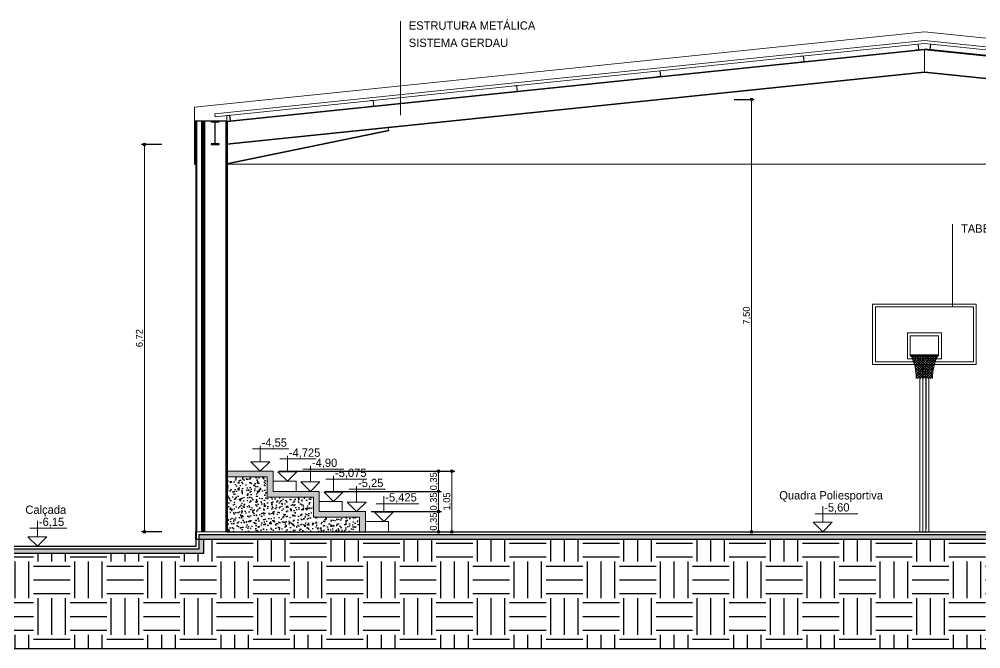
# Model space of a CAD drawing. Header units: millimetres. Extents: x 3006 to 6000, y 1661 to 3774.
# Drawn here: x 3899.29 to 3915.96, y 1800.54 to 1811.46 of the extents above; entities that cross this region are included whole.
import ezdxf

# ---------------------------------------------------------------- set-up
doc = ezdxf.new("R2010")
doc.units = ezdxf.units.MM
doc.header["$LTSCALE"] = 10
for name, color, linetype, lineweight in [('.10', 200, 'Continuous', 9), ('.10 ultra fina', 240, 'Continuous', 5), ('.15', 150, 'Continuous', 15), ('.20', 130, 'Continuous', 20), ('.25', 70, 'Continuous', 25), ('.40', 20, 'Continuous', 40), ('COTAS', 230, 'Continuous', 15), ('MARCAÇÕES', 230, 'Continuous', 15)]:
    doc.layers.add(name, color=color, linetype=linetype, lineweight=lineweight)
for name, color, linetype in [('.20 hachura', 185, 'Continuous'), ('ARQ-PIS', 11, 'Continuous'), ('ARQ-STR-CON', 7, 'Continuous'), ('ARQ-STR-MET', 3, 'Continuous'), ('ARQ-STR-MET-VIS', 153, 'Continuous'), ('Escrita', 34, 'Continuous')]:
    doc.layers.add(name, color=color, linetype=linetype)
doc.layers.add('Verde', color=7, linetype='Continuous', true_color=0x136734)
doc.styles.add('Texto Wilian', font='himalaya.ttf')
doc.dimstyles.new('Cota 1-75 Exter WMJ', dxfattribs={"dimtxt": 0.12, "dimasz": 0.05, "dimexe": 0.05, "dimexo": 0.1, "dimgap": 0.002, "dimtad": 1, "dimzin": 1, "dimtxsty": 'Texto Wilian', "dimblk": 'BOXFILLED', "dimcen": 2.5, "dimclrd": 230, "dimclre": 230, "dimclrt": 104, "dimazin": 0, "dimtfac": 1, "dimtix": 1, "dimtmove": 0, "dimatfit": 3, "dimfxl": 0.3, "dimfxlon": 1, "dimlwd": 20, "dimarcsym": 1})

# ---------------------------------------------------------------- blocks, each defined once
blk = doc.blocks.new('W410X46')
at = {"layer": 'ARQ-STR-MET'}
for p, q in [((0.0112, 0.07), (0, 0.07)), ((0, 0.07), (0, -0.07)), ((0.0112, 0.0035), (0.0112, 0.07)), ((0.3918, 0.0035), (0.0112, 0.0035)), ((0.403, 0.07), (0.3918, 0.07)), ((0.3918, 0.07), (0.3918, 0.0035)), ((0.403, -0.07), (0.403, 0.07)), ((0, -0.07), (0.0112, -0.07)), ((0.0112, -0.07), (0.0112, -0.0035)), ((0.0112, -0.0035), (0.3918, -0.0035)), ((0.3918, -0.0035), (0.3918, -0.07)), ((0.3918, -0.07), (0.403, -0.07))]:
    blk.add_line(p, q, dxfattribs=at)
blk = doc.blocks.new('_BoxFilled')
at = {"color": 0, "linetype": 'ByBlock', "lineweight": -2}
blk.add_line((-0.5, 0), (-1, 0), dxfattribs=at)
at = {"color": 0, "linetype": 'ByBlock'}
blk.add_solid([(-0.5, 0.5), (0.5, 0.5), (-0.5, -0.5), (0.5, -0.5)], dxfattribs=at)
blk = doc.blocks.new('*D503')
at = {"layer": 'COTAS', "color": 230, "lineweight": -2, "transparency": 16777216}
for p, q in [((3901.759, 1809.284), (3901.409, 1809.284)), ((3901.759, 1802.567), (3901.409, 1802.567))]:
    blk.add_line(p, q, dxfattribs=at)
at = {"layer": 'COTAS', "color": 230, "linetype": 'Continuous', "lineweight": 20, "transparency": 16777216}
blk.add_line((3901.459, 1809.234), (3901.459, 1802.617), dxfattribs=at)
at = {"layer": 'Defpoints', "color": 0, "transparency": 16777216}
for p in [(3903.744, 1809.284), (3901.459, 1802.567), (3902.004, 1802.567)]:
    blk.add_point(p, dxfattribs=at)
at = {"layer": 'COTAS', "color": 230, "lineweight": 20, "transparency": 16777216, "xscale": 0.05, "yscale": 0.05, "zscale": 0.05}
for p, rotation in [((3901.459, 1809.284), 90), ((3901.459, 1802.567), 270)]:
    blk.add_blockref('_BoxFilled', p, dxfattribs=dict(at, rotation=rotation))
at = {"layer": 'COTAS', "color": 104, "transparency": 16777216, "insert": (3901.382, 1805.925), "char_height": 0.12, "attachment_point": 5, "rotation": 90, "style": 'Texto Wilian'}
blk.add_mtext('6,72', dxfattribs=at)
blk = doc.blocks.new('*D518')
at = {"layer": 'COTAS', "color": 230, "lineweight": -2, "transparency": 16777216}
for p, q in [((3911.685, 1810.067), (3912.035, 1810.067)), ((3911.685, 1802.567), (3912.035, 1802.567))]:
    blk.add_line(p, q, dxfattribs=at)
at = {"layer": 'COTAS', "color": 230, "linetype": 'Continuous', "lineweight": 20, "transparency": 16777216}
blk.add_line((3911.985, 1802.617), (3911.985, 1810.017), dxfattribs=at)
at = {"layer": 'Defpoints', "color": 0, "transparency": 16777216}
for p in [(3910.485, 1810.067), (3911.985, 1810.067), (3910.485, 1802.567)]:
    blk.add_point(p, dxfattribs=at)
at = {"layer": 'COTAS', "color": 230, "lineweight": 20, "transparency": 16777216, "xscale": 0.05, "yscale": 0.05, "zscale": 0.05}
for p, rotation in [((3911.985, 1810.067), 90), ((3911.985, 1802.567), 270)]:
    blk.add_blockref('_BoxFilled', p, dxfattribs=dict(at, rotation=rotation))
at = {"layer": 'COTAS', "color": 104, "transparency": 16777216, "insert": (3911.908, 1806.317), "char_height": 0.12, "attachment_point": 5, "rotation": 90, "style": 'Texto Wilian'}
blk.add_mtext('7,50', dxfattribs=at)
blk = doc.blocks.new('*D521')
at = {"layer": 'COTAS', "color": 230, "lineweight": -2, "ltscale": 10, "transparency": 16777216}
for p, q in [((3905.39, 1802.917), (3906.61, 1802.917)), ((3905.39, 1802.567), (3906.61, 1802.567))]:
    blk.add_line(p, q, dxfattribs=at)
at = {"layer": 'COTAS', "color": 230, "lineweight": 20, "ltscale": 10, "transparency": 16777216}
blk.add_line((3906.56, 1802.617), (3906.56, 1802.867), dxfattribs=at)
at = {"layer": 'Defpoints', "color": 0, "ltscale": 10, "transparency": 16777216}
for p in [(3905.29, 1802.917), (3906.56, 1802.917), (3905.29, 1802.567)]:
    blk.add_point(p, dxfattribs=at)
at = {"layer": 'COTAS', "color": 230, "lineweight": 20, "ltscale": 10, "transparency": 16777216, "xscale": 0.05, "yscale": 0.05, "zscale": 0.05}
for p, rotation in [((3906.56, 1802.917), 90), ((3906.56, 1802.567), 270)]:
    blk.add_blockref('_BoxFilled', p, dxfattribs=dict(at, rotation=rotation))
at = {"layer": 'COTAS', "color": 104, "ltscale": 10, "transparency": 16777216, "insert": (3906.483, 1802.742), "char_height": 0.12, "attachment_point": 5, "rotation": 90, "style": 'Texto Wilian'}
blk.add_mtext('0,35', dxfattribs=at)
blk = doc.blocks.new('*D522')
at = {"layer": 'COTAS', "color": 230, "lineweight": -2, "ltscale": 10, "transparency": 16777216}
for p, q in [((3904.59, 1803.267), (3906.61, 1803.267)), ((3905.39, 1802.917), (3906.61, 1802.917))]:
    blk.add_line(p, q, dxfattribs=at)
at = {"layer": 'COTAS', "color": 230, "lineweight": 20, "ltscale": 10, "transparency": 16777216}
blk.add_line((3906.56, 1802.967), (3906.56, 1803.217), dxfattribs=at)
at = {"layer": 'Defpoints', "color": 0, "ltscale": 10, "transparency": 16777216}
for p in [(3904.49, 1803.267), (3906.56, 1803.267), (3905.29, 1802.917)]:
    blk.add_point(p, dxfattribs=at)
at = {"layer": 'COTAS', "color": 230, "lineweight": 20, "ltscale": 10, "transparency": 16777216, "xscale": 0.05, "yscale": 0.05, "zscale": 0.05}
for p, rotation in [((3906.56, 1803.267), 90), ((3906.56, 1802.917), 270)]:
    blk.add_blockref('_BoxFilled', p, dxfattribs=dict(at, rotation=rotation))
at = {"layer": 'COTAS', "color": 104, "ltscale": 10, "transparency": 16777216, "insert": (3906.483, 1803.092), "char_height": 0.12, "attachment_point": 5, "rotation": 90, "style": 'Texto Wilian'}
blk.add_mtext('0,35', dxfattribs=at)
blk = doc.blocks.new('*D523')
at = {"layer": 'COTAS', "color": 230, "lineweight": -2, "ltscale": 10, "transparency": 16777216}
for p, q in [((3903.79, 1803.617), (3906.61, 1803.617)), ((3904.59, 1803.267), (3906.61, 1803.267))]:
    blk.add_line(p, q, dxfattribs=at)
at = {"layer": 'COTAS', "color": 230, "lineweight": 20, "ltscale": 10, "transparency": 16777216}
blk.add_line((3906.56, 1803.317), (3906.56, 1803.567), dxfattribs=at)
at = {"layer": 'Defpoints', "color": 0, "ltscale": 10, "transparency": 16777216}
for p in [(3903.69, 1803.617), (3906.56, 1803.617), (3904.49, 1803.267)]:
    blk.add_point(p, dxfattribs=at)
at = {"layer": 'COTAS', "color": 230, "lineweight": 20, "ltscale": 10, "transparency": 16777216, "xscale": 0.05, "yscale": 0.05, "zscale": 0.05}
for p, rotation in [((3906.56, 1803.617), 90), ((3906.56, 1803.267), 270)]:
    blk.add_blockref('_BoxFilled', p, dxfattribs=dict(at, rotation=rotation))
at = {"layer": 'COTAS', "color": 104, "ltscale": 10, "transparency": 16777216, "insert": (3906.483, 1803.442), "char_height": 0.12, "attachment_point": 5, "rotation": 90, "style": 'Texto Wilian'}
blk.add_mtext('0,35', dxfattribs=at)
blk = doc.blocks.new('*D524')
at = {"layer": 'COTAS', "color": 230, "lineweight": -2, "ltscale": 10, "transparency": 16777216}
for p, q in [((3903.79, 1803.617), (3906.84, 1803.617)), ((3903.79, 1802.567), (3906.84, 1802.567))]:
    blk.add_line(p, q, dxfattribs=at)
at = {"layer": 'COTAS', "color": 230, "lineweight": 20, "ltscale": 10, "transparency": 16777216}
blk.add_line((3906.79, 1803.567), (3906.79, 1802.617), dxfattribs=at)
at = {"layer": 'Defpoints', "color": 0, "ltscale": 10, "transparency": 16777216}
for p in [(3903.69, 1803.617), (3903.69, 1802.567), (3906.79, 1802.567)]:
    blk.add_point(p, dxfattribs=at)
at = {"layer": 'COTAS', "color": 230, "lineweight": 20, "ltscale": 10, "transparency": 16777216, "xscale": 0.05, "yscale": 0.05, "zscale": 0.05}
for p, rotation in [((3906.79, 1803.617), 90), ((3906.79, 1802.567), 270)]:
    blk.add_blockref('_BoxFilled', p, dxfattribs=dict(at, rotation=rotation))
at = {"layer": 'COTAS', "color": 104, "ltscale": 10, "transparency": 16777216, "insert": (3906.713, 1803.092), "char_height": 0.12, "attachment_point": 5, "rotation": 90, "style": 'Texto Wilian'}
blk.add_mtext('1,05', dxfattribs=at)

msp = doc.modelspace()

# ---------------------------------------------------------------- hatches: boundary and pattern name
at = {"layer": '.10 ultra fina', "lineweight": 5}
h = msp.add_hatch(dxfattribs=at)
h.set_pattern_fill('ANSI37', color=240, scale=0.01, style=0)
h.set_pattern_definition([(135, (4016.66142, 1733.571743), (0.02245064, 0.02245064), []), (45, (4016.66142, 1733.571743), (0.02245064, -0.02245064), [])])
h.paths.add_polyline_path([(3914.76, 1805.608), (3914.985, 1805.608), (3914.985, 1805.227), (3914.845, 1805.227, 0.110074)])
h.paths.add_polyline_path([(3914.985, 1805.608), (3915.21, 1805.608, 0.110074), (3915.125, 1805.227), (3914.985, 1805.227)])
at = {"layer": '.20 hachura'}
h = msp.add_hatch(color=185, dxfattribs=at)
h.dxf.hatch_style = 1
h.paths.add_polyline_path([(3903.69, 1803.617), (3902.89, 1803.617), (3902.89, 1803.517), (3903.59, 1803.517), (3903.59, 1803.167), (3904.39, 1803.167), (3904.39, 1802.817), (3905.19, 1802.817), (3905.19, 1802.567), (3905.29, 1802.567), (3905.29, 1802.917), (3904.49, 1802.917), (3904.49, 1803.267), (3903.69, 1803.267)])
h = msp.add_hatch(dxfattribs=at)
h.set_pattern_fill('AR-CONC', color=185, scale=0.001)
h.paths.add_polyline_path([(3904.39, 1803.167), (3903.59, 1803.167), (3903.59, 1803.517), (3902.89, 1803.517), (3902.89, 1802.567), (3905.19, 1802.567), (3905.19, 1802.817), (3904.39, 1802.817)])
at = {"layer": '.20 hachura', "true_color": 0xc2a3a3}
h = msp.add_hatch(dxfattribs=at)
h.set_pattern_fill('EARTH', color=253, scale=0.1)
h.paths.add_polyline_path([(3927.535, 1802.187), (3927.535, 1802.437), (3902.485, 1802.437), (3902.485, 1802.187), (3897.48, 1802.187), (3897.48, 1800.537), (3932.49, 1800.537), (3932.49, 1802.187)])
at = {"layer": 'Verde', "lineweight": 9}
msp.add_hatch(color=106, dxfattribs=at).paths.add_polyline_path([(3927.535, 1802.437), (3927.536, 1802.237), (3932.491, 1802.237), (3932.491, 1802.317), (3927.616, 1802.317), (3927.615, 1802.517), (3902.405, 1802.517), (3902.405, 1802.267), (3897.48, 1802.267), (3897.48, 1802.187), (3902.485, 1802.187), (3902.485, 1802.437)])

# ---------------------------------------------------------------- linework, layer by layer
at = {"layer": '.10', "color": 200, "lineweight": 9}
for p, q in [((3914.906, 1802.567), (3914.906, 1805.467)), ((3914.956, 1802.617), (3914.956, 1805.467)), ((3914.96, 1802.567), (3914.96, 1805.467)), ((3915.01, 1802.567), (3915.01, 1805.467)), ((3915.014, 1802.617), (3915.014, 1805.467)), ((3915.064, 1802.567), (3915.064, 1805.467))]:
    msp.add_line(p, q, dxfattribs=at)
at = {"layer": '.10'}
for p, q in [((3903.69, 1803.617), (3902.89, 1803.617)), ((3903.59, 1803.517), (3902.89, 1803.517)), ((3903.59, 1803.517), (3903.59, 1803.167)), ((3903.69, 1803.617), (3903.69, 1803.267)), ((3904.09, 1803.442), (3903.69, 1803.442)), ((3904.09, 1803.442), (3904.09, 1803.267)), ((3904.49, 1803.267), (3903.69, 1803.267)), ((3904.49, 1803.267), (3904.49, 1802.917)), ((3904.39, 1803.167), (3903.59, 1803.167)), ((3904.39, 1803.167), (3904.39, 1802.817)), ((3904.89, 1803.092), (3904.49, 1803.092)), ((3904.89, 1803.092), (3904.89, 1802.917)), ((3905.29, 1802.917), (3904.49, 1802.917)), ((3905.29, 1802.917), (3905.29, 1802.567)), ((3905.19, 1802.817), (3904.39, 1802.817)), ((3905.19, 1802.817), (3905.19, 1802.567)), ((3905.69, 1802.742), (3905.29, 1802.742)), ((3905.69, 1802.742), (3905.69, 1802.567))]:
    msp.add_line(p, q, dxfattribs=at)
at = {"layer": '.10', "color": 200, "lineweight": 9}
for points in [[(3914.085, 1806.517), (3915.885, 1806.517), (3915.885, 1805.467), (3914.085, 1805.467)], [(3914.135, 1806.467), (3915.835, 1806.467), (3915.835, 1805.517), (3914.135, 1805.517)], [(3914.69, 1806.017), (3915.28, 1806.017), (3915.28, 1805.567), (3914.69, 1805.567)], [(3914.74, 1805.967), (3915.23, 1805.967), (3915.23, 1805.617), (3914.74, 1805.617)]]:
    msp.add_lwpolyline(points, close=True, dxfattribs=at)
at = {"layer": '.10 ultra fina', "color": 240, "lineweight": 5}
for p, q in [((3914.755, 1805.637), (3915.215, 1805.637)), ((3914.755, 1805.628), (3915.215, 1805.628)), ((3914.755, 1805.618), (3915.215, 1805.618)), ((3914.755, 1805.608), (3915.215, 1805.608)), ((3914.96, 1805.292), (3915.01, 1805.292))]:
    msp.add_line(p, q, dxfattribs=at)
at = {"layer": '.10 ultra fina', "color": 240, "lineweight": 5, "const_width": 0.002}
for points in [[(3914.756, 1805.618), (3914.756, 1805.628)], [(3914.812, 1805.618), (3914.812, 1805.628)], [(3914.87, 1805.618), (3914.87, 1805.628)], [(3914.927, 1805.618), (3914.927, 1805.628)], [(3914.985, 1805.618), (3914.985, 1805.628)], [(3915.042, 1805.618), (3915.042, 1805.628)], [(3915.1, 1805.618), (3915.1, 1805.628)], [(3915.157, 1805.618), (3915.157, 1805.628)], [(3915.214, 1805.618), (3915.214, 1805.628)]]:
    msp.add_lwpolyline(points, dxfattribs=at)
at = {"layer": '.10 ultra fina', "color": 240, "lineweight": 5}
for centre, radius, start, end in [((3914.755, 1805.632), 0.00476, 90, 270), ((3914.755, 1805.613), 0.00476, 90, 270), ((3913.946, 1805.227), 0.898, 0, 25.126), ((3916.023, 1805.227), 0.898, 154.874, 180), ((3915.215, 1805.632), 0.00476, 270, 90), ((3915.215, 1805.613), 0.00476, 270, 90)]:
    msp.add_arc(centre, radius, start, end, dxfattribs=at)
at = {"layer": '.15', "color": 150, "lineweight": 15}
for p, q in [((3902.33, 1809.931), (3914.985, 1811.239)), ((3927.64, 1809.931), (3914.985, 1811.239)), ((3902.68, 1809.816), (3914.985, 1811.088)), ((3902.685, 1809.766), (3914.985, 1811.038)), ((3927.185, 1809.827), (3914.985, 1811.088)), ((3927.18, 1809.777), (3914.985, 1811.038)), ((3902.33, 1809.689), (3902.33, 1809.931)), ((3902.33, 1809.931), (3902.33, 1809.689)), ((3902.685, 1809.766), (3902.68, 1809.816)), ((3902.89, 1809.788), (3902.89, 1809.689)), ((3905.698, 1809.522), (3905.688, 1809.571))]:
    msp.add_line(p, q, dxfattribs=at)
for points in [[(3914.838, 1810.922), (3914.838, 1810.925), (3914.885, 1810.93), (3914.875, 1811.023), (3914.828, 1811.018), (3914.828, 1811.021), (3914.878, 1811.027), (3914.888, 1810.927)], [(3915.131, 1810.922), (3915.131, 1810.925), (3915.085, 1810.93), (3915.094, 1811.023), (3915.141, 1811.018), (3915.141, 1811.021), (3915.092, 1811.027), (3915.081, 1810.927)], [(3912.849, 1810.716), (3912.849, 1810.719), (3912.895, 1810.724), (3912.886, 1810.818), (3912.839, 1810.813), (3912.839, 1810.816), (3912.888, 1810.821), (3912.899, 1810.721)], [(3910.362, 1810.459), (3910.362, 1810.462), (3910.409, 1810.467), (3910.399, 1810.561), (3910.352, 1810.556), (3910.352, 1810.559), (3910.402, 1810.564), (3910.412, 1810.464)], [(3907.876, 1810.202), (3907.875, 1810.205), (3907.922, 1810.21), (3907.912, 1810.304), (3907.866, 1810.299), (3907.865, 1810.302), (3907.915, 1810.307), (3907.925, 1810.207)], [(3905.389, 1809.945), (3905.388, 1809.948), (3905.435, 1809.953), (3905.426, 1810.047), (3905.379, 1810.042), (3905.378, 1810.045), (3905.428, 1810.05), (3905.439, 1809.95)], [(3902.9, 1809.688), (3902.9, 1809.691), (3902.946, 1809.696), (3902.937, 1809.789), (3902.89, 1809.785), (3902.89, 1809.788), (3902.939, 1809.793), (3902.95, 1809.693)]]:
    msp.add_lwpolyline(points, close=True, dxfattribs=at)
at = {"layer": '.20', "color": 130, "lineweight": 20}
for p, q in [((3902.89, 1809.687), (3914.985, 1810.937)), ((3902.89, 1809.676), (3914.985, 1810.926)), ((3914.985, 1810.937), (3914.985, 1810.532)), ((3927.08, 1809.676), (3914.985, 1810.926)), ((3902.89, 1809.293), (3914.984, 1810.543)), ((3902.89, 1809.282), (3914.985, 1810.532)), ((3927.08, 1809.282), (3914.985, 1810.532)), ((3927.08, 1809.293), (3914.986, 1810.543)), ((3902.89, 1808.954), (3905.696, 1809.533)), ((3902.89, 1808.942), (3905.698, 1809.522)), ((3927.08, 1808.942), (3902.89, 1808.942))]:
    msp.add_line(p, q, dxfattribs=at)
at = {"layer": '.20 hachura', "color": 253, "true_color": 0xc2a3a3}
for p, q in [((3902.405, 1802.517), (3902.405, 1802.267)), ((3902.485, 1802.437), (3927.535, 1802.437)), ((3902.485, 1802.437), (3902.485, 1802.187)), ((3902.405, 1802.267), (3897.48, 1802.267)), ((3902.485, 1802.187), (3897.48, 1802.187))]:
    msp.add_line(p, q, dxfattribs=at)
msp.add_lwpolyline([(3932.491, 1802.317), (3932.49, 1800.537), (3897.48, 1800.537), (3897.48, 1802.317), (3902.355, 1802.317), (3902.355, 1802.437), (3927.615, 1802.437)], dxfattribs=at)
at = {"layer": '.25', "color": 70, "lineweight": 25}
for p, q in [((3902.89, 1809.689), (3902.33, 1809.689)), ((3902.33, 1809.689), (3902.33, 1808.942)), ((3902.89, 1809.687), (3902.48, 1809.687)), ((3902.33, 1808.942), (3902.355, 1808.942))]:
    msp.add_line(p, q, dxfattribs=at)
at = {"layer": '.40', "color": 20, "lineweight": 40}
for p, q in [((3902.355, 1809.689), (3902.355, 1802.567)), ((3902.455, 1809.689), (3902.455, 1802.567)), ((3902.48, 1809.687), (3902.48, 1802.567)), ((3902.494, 1809.687), (3902.494, 1802.567)), ((3902.875, 1809.687), (3902.875, 1802.567)), ((3902.89, 1809.687), (3902.89, 1802.567)), ((3902.355, 1802.437), (3902.355, 1802.567))]:
    msp.add_line(p, q, dxfattribs=at)
at = {"layer": 'ARQ-PIS'}
msp.add_line((3902.89, 1802.567), (3927.615, 1802.567), dxfattribs=at)
at = {"layer": 'ARQ-STR-CON'}
msp.add_line((3902.405, 1802.517), (3927.615, 1802.517), dxfattribs=at)
at = {"layer": 'ARQ-STR-MET-VIS'}
msp.add_line((3927.08, 1809.687), (3914.985, 1810.937), dxfattribs=at)
at = {"layer": 'MARCAÇÕES'}
for p, q in [((3903.335, 1804.004), (3903.966, 1804.004)), ((3903.466, 1803.781), (3903.466, 1804.059)), ((3903.938, 1803.606), (3903.938, 1803.884)), ((3903.807, 1803.829), (3904.437, 1803.829)), ((3904.338, 1803.431), (3904.338, 1803.709)), ((3904.207, 1803.654), (3904.837, 1803.654)), ((3904.738, 1803.256), (3904.738, 1803.534)), ((3904.607, 1803.479), (3905.237, 1803.479)), ((3905.138, 1803.081), (3905.138, 1803.359)), ((3905.007, 1803.304), (3905.637, 1803.304)), ((3905.611, 1802.906), (3905.611, 1803.184)), ((3905.48, 1803.053), (3906.219, 1803.053)), ((3913.222, 1802.731), (3913.222, 1803.009)), ((3913.09, 1802.878), (3913.83, 1802.878)), ((3899.603, 1802.481), (3899.603, 1802.759)), ((3899.472, 1802.628), (3900.116, 1802.628))]:
    msp.add_line(p, q, dxfattribs=at)
for points in [[(3903.466, 1803.617), (3903.631, 1803.781), (3903.302, 1803.781)], [(3903.938, 1803.442), (3904.102, 1803.606), (3903.774, 1803.606)], [(3904.338, 1803.267), (3904.502, 1803.431), (3904.174, 1803.431)], [(3904.738, 1803.092), (3904.902, 1803.256), (3904.574, 1803.256)], [(3905.138, 1802.917), (3905.302, 1803.081), (3904.974, 1803.081)], [(3905.611, 1802.742), (3905.775, 1802.906), (3905.447, 1802.906)], [(3913.222, 1802.567), (3913.386, 1802.731), (3913.058, 1802.731)], [(3899.603, 1802.317), (3899.768, 1802.481), (3899.439, 1802.481)]]:
    msp.add_lwpolyline(points, close=True, dxfattribs=at)
at = {"layer": 'Verde', "color": 106, "lineweight": 9}
msp.add_line((3902.355, 1802.567), (3902.89, 1802.567), dxfattribs=at)

# ---------------------------------------------------------------- block references
at = {"layer": '.25', "color": 70, "lineweight": 25, "rotation": 90}
msp.add_blockref('W410X46', (3902.685, 1809.284), dxfattribs=at)

# ---------------------------------------------------------------- texts
at = {"layer": 'Escrita', "style": 'Texto Wilian'}
for s, p in [('ESTRUTURA METÁLICA', (3906.044, 1811.276)), ('SISTEMA GERDAU', (3906.044, 1810.976)), ('TABELA REMOVÍVEL', (3915.62, 1807.754)), ('-4,55', (3903.492, 1804.042)), ('-4,725', (3903.964, 1803.867)), ('-4,90', (3904.364, 1803.692)), ('-5,075', (3904.764, 1803.517)), ('-5,25', (3905.164, 1803.342)), ('-5,425', (3905.636, 1803.092)), ('Quadra Poliesportiva ', (3912.468, 1803.127)), ('Calçada ', (3899.395, 1802.877)), ('-5,60', (3913.247, 1802.917)), ('-6,15', (3899.629, 1802.667))]:
    msp.add_text(s, height=0.144, dxfattribs=at).set_placement(p)

# ---------------------------------------------------------------- dimensions: what is measured, and where the dimension line sits
at = {"layer": 'COTAS'}
for base, p1, p2, picture, middle in [((3911.985, 1810.067), (3910.485, 1802.567), (3910.485, 1810.067), '*D518', (3911.908, 1806.317)), ((3901.459, 1802.567), (3903.744, 1809.284), (3902.004, 1802.567), '*D503', (3901.382, 1805.925))]:
    dim = msp.add_linear_dim(base=base, p1=p1, p2=p2, angle=90, dimstyle='Cota 1-75 Exter WMJ', override={"dimtmove": 1}, dxfattribs=at)
    dim.commit()
    dim.dimension.update_dxf_attribs({"geometry": picture, "text_midpoint": middle})
at = {"layer": 'COTAS', "ltscale": 10}
for base, p1, p2, override, picture, middle in [((3906.56, 1803.617), (3904.49, 1803.267), (3903.69, 1803.617), {"dimtmove": 1, "dimfxl": 5}, '*D523', (3906.483, 1803.442)), ((3906.79, 1802.567), (3903.69, 1803.617), (3903.69, 1802.567), {"dimfxl": 5}, '*D524', (3906.713, 1803.092)), ((3906.56, 1803.267), (3905.29, 1802.917), (3904.49, 1803.267), {"dimtmove": 1, "dimfxl": 5}, '*D522', (3906.483, 1803.092)), ((3906.56, 1802.917), (3905.29, 1802.567), (3905.29, 1802.917), {"dimfxl": 5}, '*D521', (3906.483, 1802.742))]:
    dim = msp.add_linear_dim(base=base, p1=p1, p2=p2, angle=90, dimstyle='Cota 1-75 Exter WMJ', override=override, dxfattribs=at)
    dim.commit()
    dim.dimension.update_dxf_attribs({"geometry": picture, "text_midpoint": middle})

# ---------------------------------------------------------------- leaders
at = {"layer": 'MARCAÇÕES'}
for points in [[(3905.898, 1809.793), (3905.898, 1811.426)], [(3915.474, 1806.467), (3915.474, 1807.904)]]:
    msp.add_leader(points, dimstyle='Cota 1-75 Exter WMJ', override={"dimtmove": 1}, dxfattribs=at)

doc.saveas('drawing.dxf')
